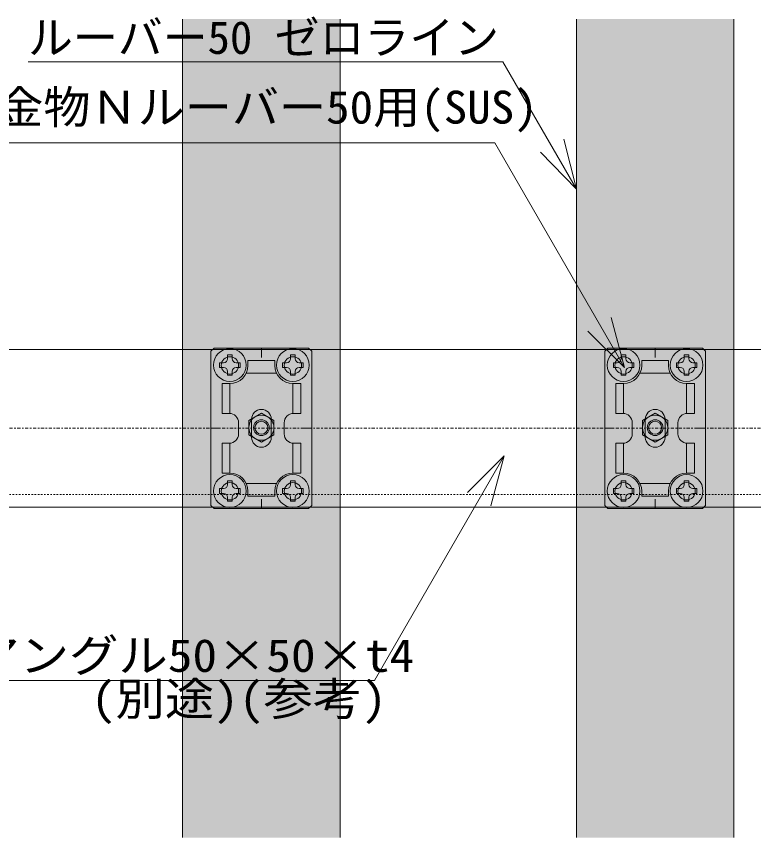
# Model space of a CAD drawing. Units: millimetres, scale not verified. Extents: x -1200 to 1200, y -342 to 342.
# Drawn here: x 288.6 to 335.4, y -106.6 to -54.4 of the extents above; entities that cross this region are included whole.
import ezdxf
from ezdxf.enums import TextEntityAlignment as Align

# ---------------------------------------------------------------- set-up
doc = ezdxf.new("R2010")
doc.units = ezdxf.units.MM
doc.linetypes.add('CHAIN1', pattern=[8, 5, -1, 1, -1])
doc.linetypes.add('DASHED1', pattern=[1.8, 1.2, -0.6])
for name, color, linetype, lineweight in [('0-5_ルーバー', 7, 'Continuous', 9), ('0-7_ストリンガー', 7, 'Continuous', 9), ('0-9_背面金物', 7, 'Continuous', 9), ('0-B_文字', 7, 'Continuous', 9)]:
    doc.layers.add(name, color=color, linetype=linetype, lineweight=lineweight)
doc.layers.add('0-6_ハッチング', color=254, linetype='Continuous')
doc.styles.add('ＭＳ ゴシック', font='')
doc.styles.get('ＭＳ ゴシック').set_extended_font_data('MS Gothic')

# ---------------------------------------------------------------- blocks, each defined once
blk = doc.blocks.new('シンボル-26')
at = {"layer": '0-7_ストリンガー'}
for p, q in [((2562.5, 125), (-2562.5, 125)), ((2562.5, -125), (-2562.5, -125))]:
    blk.add_line(p, q, dxfattribs=at)
at = {"layer": '0-7_ストリンガー', "linetype": 'CHAIN1'}
blk.add_line((-2562.5, 0), (2667.05, 0), dxfattribs=at)
at = {"layer": '0-7_ストリンガー', "linetype": 'DASHED1'}
blk.add_line((2562.5, -105), (-2562.5, -105), dxfattribs=at)
blk = doc.blocks.new('グループ-173-1')
at = {"layer": '0-5_ルーバー'}
for p, q in [((123729.89, 136097.26), (123729.89, 134797.26)), ((123979.89, 134797.26), (123979.89, 136097.26))]:
    blk.add_line(p, q, dxfattribs=at)
blk = doc.blocks.new('グループ-174-1')
at = {"layer": '0-5_ルーバー'}
for p, q in [((124354.89, 136097.26), (124354.89, 134797.26)), ((124604.89, 134797.26), (124604.89, 136097.26))]:
    blk.add_line(p, q, dxfattribs=at)
blk = doc.blocks.new('グループ-216-1')
at = {"layer": '0-9_背面金物'}
for p, q in [((123774.89, 135569.76), (123779.89, 135574.76)), ((123779.89, 135574.76), (123854.89, 135574.76)), ((123929.89, 135574.76), (123854.89, 135574.76)), ((123929.89, 135574.76), (123854.89, 135574.76)), ((123854.89, 135559.76), (123854.89, 135574.76)), ((123934.89, 135569.76), (123929.89, 135574.76)), ((123774.89, 135447.26), (123774.89, 135569.76)), ((123934.89, 135447.26), (123934.89, 135569.76)), ((123833.64, 135547.26), (123833.64, 135554.76)), ((123876.14, 135554.76), (123833.64, 135554.76)), ((123876.14, 135547.26), (123876.14, 135554.76)), ((123830.78, 135534.76), (123879, 135534.76)), ((123792.39, 135518.51), (123804.89, 135518.51)), ((123792.39, 135471.01), (123792.39, 135518.51)), ((123804.89, 135471.01), (123804.89, 135518.51)), ((123917.39, 135518.51), (123904.89, 135518.51)), ((123904.89, 135471.01), (123904.89, 135518.51)), ((123917.39, 135471.01), (123917.39, 135518.51)), ((123792.39, 135471.01), (123803.64, 135471.01)), ((123917.39, 135471.01), (123906.14, 135471.01)), ((123818.64, 135456.01), (123818.64, 135438.51)), ((123839.39, 135432.89), (123839.39, 135461.64)), ((123870.64, 135432.89), (123870.64, 135461.64)), ((123891.14, 135456.01), (123891.14, 135438.51)), ((123774.89, 135447.26), (123774.89, 135324.76)), ((123774.89, 135447.26), (123789.89, 135447.26)), ((123919.89, 135447.26), (123934.89, 135447.26)), ((123934.89, 135447.26), (123934.89, 135324.76)), ((123792.39, 135423.51), (123803.64, 135423.51)), ((123792.39, 135423.51), (123792.39, 135376.01)), ((123804.89, 135423.51), (123804.89, 135376.01)), ((123904.89, 135423.51), (123904.89, 135376.01)), ((123917.39, 135423.51), (123906.14, 135423.51)), ((123917.39, 135423.51), (123917.39, 135376.01)), ((123792.39, 135376.01), (123804.89, 135376.01)), ((123917.39, 135376.01), (123904.89, 135376.01)), ((123830.78, 135359.76), (123879, 135359.76)), ((123833.64, 135347.26), (123833.64, 135339.76)), ((123876.14, 135339.76), (123833.64, 135339.76)), ((123876.14, 135347.26), (123876.14, 135339.76)), ((123774.89, 135324.76), (123779.89, 135319.76)), ((123854.89, 135319.76), (123854.89, 135334.76)), ((123934.89, 135324.76), (123929.89, 135319.76)), ((123779.89, 135319.76), (123854.89, 135319.76)), ((123929.89, 135319.76), (123854.89, 135319.76)), ((123929.89, 135319.76), (123854.89, 135319.76))]:
    blk.add_line(p, q, dxfattribs=at)
for centre, radius, start, end in [((123804.89, 135547.26), 13.75, 90, 270), ((123804.89, 135547.26), 13.75, 270, 90), ((123904.89, 135547.26), 13.75, 90, 270), ((123904.89, 135547.26), 13.75, 270, 90), ((123804.89, 135547.26), 28.75, 270, 0), ((123904.89, 135547.26), 28.75, 180, 270), ((123803.64, 135456.01), 15, 0, 90), ((123855.01, 135461.64), 15.62, 0, 180), ((123906.14, 135456.01), 15, 90, 180), ((123803.64, 135438.51), 15, 270, 0), ((123855.01, 135432.89), 15.62, 180, 0), ((123906.14, 135438.51), 15, 180, 270), ((123804.89, 135347.26), 28.75, 0, 90), ((123904.89, 135347.26), 28.75, 90, 180), ((123804.89, 135347.26), 13.75, 90, 270), ((123804.89, 135347.26), 13.75, 270, 90), ((123904.89, 135347.26), 13.75, 90, 270), ((123904.89, 135347.26), 13.75, 270, 90)]:
    blk.add_arc(centre, radius, start, end, dxfattribs=at)
blk = doc.blocks.new('グループ-217-1')
at = {"layer": '0-9_背面金物'}
for p, q in [((123854.89, 135471.37), (123834.89, 135459.82)), ((123874.89, 135459.82), (123854.89, 135471.37)), ((123834.89, 135459.82), (123834.89, 135436.73)), ((123874.89, 135436.73), (123874.89, 135459.82)), ((123834.89, 135436.73), (123854.89, 135425.18)), ((123854.89, 135425.18), (123874.89, 135436.73))]:
    blk.add_line(p, q, dxfattribs=at)
for radius in [20, 12.5, 10.34]:
    blk.add_circle((123854.89, 135448.27), radius, dxfattribs=at)
blk = doc.blocks.new('グループ-218-1')
at = {"layer": '0-9_背面金物'}
blk.add_line((123808.64, 135557.7), (123808.64, 135563.95), dxfattribs=at)
for points in [[(123808.64, 135563.95), (123801.14, 135563.95), (123801.14, 135557.7)], [(123794.89, 135551.45), (123788.64, 135551.45), (123788.64, 135543.95), (123794.89, 135543.95)], [(123814.89, 135543.95), (123821.14, 135543.95), (123821.14, 135551.45), (123814.89, 135551.45)], [(123801.14, 135537.7), (123801.14, 135531.45), (123808.64, 135531.45), (123808.64, 135537.7)]]:
    blk.add_lwpolyline(points, dxfattribs=at)
blk.add_circle((123804.89, 135547.7), 26, dxfattribs=at)
for centre, start, end in [((123794.89, 135557.7), 270, 0), ((123814.89, 135557.7), 180, 270), ((123794.89, 135537.7), 0, 90), ((123814.89, 135537.7), 90, 180)]:
    blk.add_arc(centre, 6.25, start, end, dxfattribs=at)
blk = doc.blocks.new('グループ-219-1')
at = {"layer": '0-9_背面金物'}
blk.add_line((123808.64, 135357.7), (123808.64, 135363.95), dxfattribs=at)
for points in [[(123808.64, 135363.95), (123801.14, 135363.95), (123801.14, 135357.7)], [(123794.89, 135351.45), (123788.64, 135351.45), (123788.64, 135343.95), (123794.89, 135343.95)], [(123814.89, 135343.95), (123821.14, 135343.95), (123821.14, 135351.45), (123814.89, 135351.45)], [(123801.14, 135337.7), (123801.14, 135331.45), (123808.64, 135331.45), (123808.64, 135337.7)]]:
    blk.add_lwpolyline(points, dxfattribs=at)
blk.add_circle((123804.89, 135347.7), 26, dxfattribs=at)
for centre, start, end in [((123794.89, 135357.7), 270, 0), ((123814.89, 135357.7), 180, 270), ((123794.89, 135337.7), 0, 90), ((123814.89, 135337.7), 90, 180)]:
    blk.add_arc(centre, 6.25, start, end, dxfattribs=at)
blk = doc.blocks.new('グループ-220-1')
at = {"layer": '0-9_背面金物'}
blk.add_line((123901.14, 135557.7), (123901.14, 135563.95), dxfattribs=at)
for points in [[(123901.14, 135563.95), (123908.64, 135563.95), (123908.64, 135557.7)], [(123894.89, 135543.95), (123888.64, 135543.95), (123888.64, 135551.45), (123894.89, 135551.45)], [(123914.89, 135551.45), (123921.14, 135551.45), (123921.14, 135543.95), (123914.89, 135543.95)], [(123908.64, 135537.7), (123908.64, 135531.45), (123901.14, 135531.45), (123901.14, 135537.7)]]:
    blk.add_lwpolyline(points, dxfattribs=at)
blk.add_circle((123904.89, 135547.7), 26, dxfattribs=at)
for centre, start, end in [((123894.89, 135557.7), 270, 0), ((123914.89, 135557.7), 180, 270), ((123894.89, 135537.7), 0, 90), ((123914.89, 135537.7), 90, 180)]:
    blk.add_arc(centre, 6.25, start, end, dxfattribs=at)
blk = doc.blocks.new('グループ-221-1')
at = {"layer": '0-9_背面金物'}
blk.add_line((123901.14, 135357.7), (123901.14, 135363.95), dxfattribs=at)
for points in [[(123901.14, 135363.95), (123908.64, 135363.95), (123908.64, 135357.7)], [(123894.89, 135343.95), (123888.64, 135343.95), (123888.64, 135351.45), (123894.89, 135351.45)], [(123914.89, 135351.45), (123921.14, 135351.45), (123921.14, 135343.95), (123914.89, 135343.95)], [(123908.64, 135337.7), (123908.64, 135331.45), (123901.14, 135331.45), (123901.14, 135337.7)]]:
    blk.add_lwpolyline(points, dxfattribs=at)
blk.add_circle((123904.89, 135347.7), 26, dxfattribs=at)
for centre, start, end in [((123894.89, 135357.7), 270, 0), ((123914.89, 135357.7), 180, 270), ((123894.89, 135337.7), 0, 90), ((123914.89, 135337.7), 90, 180)]:
    blk.add_arc(centre, 6.25, start, end, dxfattribs=at)
blk = doc.blocks.new('グループ-222-1')
at = {"layer": '0-9_背面金物'}
for name in ['グループ-216-1', 'グループ-218-1', 'グループ-220-1', 'グループ-217-1', 'グループ-219-1', 'グループ-221-1']:
    blk.add_blockref(name, (0, 0), dxfattribs=at)
blk = doc.blocks.new('グループ-237-1')
at = {"layer": '0-9_背面金物'}
blk.add_blockref('グループ-222-1', (0, 0), dxfattribs=at)
blk = doc.blocks.new('グループ-245-1')
at = {"layer": '0-9_背面金物'}
for p, q in [((124399.89, 135569.76), (124404.89, 135574.76)), ((124404.89, 135574.76), (124479.89, 135574.76)), ((124554.89, 135574.76), (124479.89, 135574.76)), ((124554.89, 135574.76), (124479.89, 135574.76)), ((124479.89, 135559.76), (124479.89, 135574.76)), ((124559.89, 135569.76), (124554.89, 135574.76)), ((124399.89, 135447.26), (124399.89, 135569.76)), ((124559.89, 135447.26), (124559.89, 135569.76)), ((124458.64, 135547.26), (124458.64, 135554.76)), ((124501.14, 135554.76), (124458.64, 135554.76)), ((124501.14, 135547.26), (124501.14, 135554.76)), ((124455.78, 135534.76), (124504, 135534.76)), ((124417.39, 135518.51), (124429.89, 135518.51)), ((124417.39, 135471.01), (124417.39, 135518.51)), ((124429.89, 135471.01), (124429.89, 135518.51)), ((124542.39, 135518.51), (124529.89, 135518.51)), ((124529.89, 135471.01), (124529.89, 135518.51)), ((124542.39, 135471.01), (124542.39, 135518.51)), ((124417.39, 135471.01), (124428.64, 135471.01)), ((124542.39, 135471.01), (124531.14, 135471.01)), ((124443.64, 135456.01), (124443.64, 135438.51)), ((124464.39, 135432.89), (124464.39, 135461.64)), ((124495.64, 135432.89), (124495.64, 135461.64)), ((124516.14, 135456.01), (124516.14, 135438.51)), ((124399.89, 135447.26), (124399.89, 135324.76)), ((124399.89, 135447.26), (124414.89, 135447.26)), ((124544.89, 135447.26), (124559.89, 135447.26)), ((124559.89, 135447.26), (124559.89, 135324.76)), ((124417.39, 135423.51), (124428.64, 135423.51)), ((124417.39, 135423.51), (124417.39, 135376.01)), ((124429.89, 135423.51), (124429.89, 135376.01)), ((124529.89, 135423.51), (124529.89, 135376.01)), ((124542.39, 135423.51), (124531.14, 135423.51)), ((124542.39, 135423.51), (124542.39, 135376.01)), ((124417.39, 135376.01), (124429.89, 135376.01)), ((124542.39, 135376.01), (124529.89, 135376.01)), ((124455.78, 135359.76), (124504, 135359.76)), ((124458.64, 135347.26), (124458.64, 135339.76)), ((124501.14, 135339.76), (124458.64, 135339.76)), ((124501.14, 135347.26), (124501.14, 135339.76)), ((124399.89, 135324.76), (124404.89, 135319.76)), ((124479.89, 135319.76), (124479.89, 135334.76)), ((124559.89, 135324.76), (124554.89, 135319.76)), ((124404.89, 135319.76), (124479.89, 135319.76)), ((124554.89, 135319.76), (124479.89, 135319.76)), ((124554.89, 135319.76), (124479.89, 135319.76))]:
    blk.add_line(p, q, dxfattribs=at)
for centre, radius, start, end in [((124429.89, 135547.26), 13.75, 90, 270), ((124429.89, 135547.26), 13.75, 270, 90), ((124529.89, 135547.26), 13.75, 90, 270), ((124529.89, 135547.26), 13.75, 270, 90), ((124429.89, 135547.26), 28.75, 270, 0), ((124529.89, 135547.26), 28.75, 180, 270), ((124428.64, 135456.01), 15, 0, 90), ((124480.01, 135461.64), 15.62, 0, 180), ((124531.14, 135456.01), 15, 90, 180), ((124428.64, 135438.51), 15, 270, 0), ((124480.01, 135432.89), 15.62, 180, 0), ((124531.14, 135438.51), 15, 180, 270), ((124429.89, 135347.26), 28.75, 0, 90), ((124529.89, 135347.26), 28.75, 90, 180), ((124429.89, 135347.26), 13.75, 90, 270), ((124429.89, 135347.26), 13.75, 270, 90), ((124529.89, 135347.26), 13.75, 90, 270), ((124529.89, 135347.26), 13.75, 270, 90)]:
    blk.add_arc(centre, radius, start, end, dxfattribs=at)
blk = doc.blocks.new('グループ-246-1')
at = {"layer": '0-9_背面金物'}
for p, q in [((124479.89, 135471.37), (124459.89, 135459.82)), ((124499.89, 135459.82), (124479.89, 135471.37)), ((124459.89, 135459.82), (124459.89, 135436.73)), ((124499.89, 135436.73), (124499.89, 135459.82)), ((124459.89, 135436.73), (124479.89, 135425.18)), ((124479.89, 135425.18), (124499.89, 135436.73))]:
    blk.add_line(p, q, dxfattribs=at)
for radius in [20, 12.5, 10.34]:
    blk.add_circle((124479.89, 135448.27), radius, dxfattribs=at)
blk = doc.blocks.new('グループ-247-1')
at = {"layer": '0-9_背面金物'}
blk.add_line((124433.64, 135557.7), (124433.64, 135563.95), dxfattribs=at)
for points in [[(124433.64, 135563.95), (124426.14, 135563.95), (124426.14, 135557.7)], [(124419.89, 135551.45), (124413.64, 135551.45), (124413.64, 135543.95), (124419.89, 135543.95)], [(124439.89, 135543.95), (124446.14, 135543.95), (124446.14, 135551.45), (124439.89, 135551.45)], [(124426.14, 135537.7), (124426.14, 135531.45), (124433.64, 135531.45), (124433.64, 135537.7)]]:
    blk.add_lwpolyline(points, dxfattribs=at)
blk.add_circle((124429.89, 135547.7), 26, dxfattribs=at)
for centre, start, end in [((124419.89, 135557.7), 270, 0), ((124439.89, 135557.7), 180, 270), ((124419.89, 135537.7), 0, 90), ((124439.89, 135537.7), 90, 180)]:
    blk.add_arc(centre, 6.25, start, end, dxfattribs=at)
blk = doc.blocks.new('グループ-248-1')
at = {"layer": '0-9_背面金物'}
blk.add_line((124433.64, 135357.7), (124433.64, 135363.95), dxfattribs=at)
for points in [[(124433.64, 135363.95), (124426.14, 135363.95), (124426.14, 135357.7)], [(124419.89, 135351.45), (124413.64, 135351.45), (124413.64, 135343.95), (124419.89, 135343.95)], [(124439.89, 135343.95), (124446.14, 135343.95), (124446.14, 135351.45), (124439.89, 135351.45)], [(124426.14, 135337.7), (124426.14, 135331.45), (124433.64, 135331.45), (124433.64, 135337.7)]]:
    blk.add_lwpolyline(points, dxfattribs=at)
blk.add_circle((124429.89, 135347.7), 26, dxfattribs=at)
for centre, start, end in [((124419.89, 135357.7), 270, 0), ((124439.89, 135357.7), 180, 270), ((124419.89, 135337.7), 0, 90), ((124439.89, 135337.7), 90, 180)]:
    blk.add_arc(centre, 6.25, start, end, dxfattribs=at)
blk = doc.blocks.new('グループ-249-1')
at = {"layer": '0-9_背面金物'}
blk.add_line((124526.14, 135557.7), (124526.14, 135563.95), dxfattribs=at)
for points in [[(124526.14, 135563.95), (124533.64, 135563.95), (124533.64, 135557.7)], [(124519.89, 135543.95), (124513.64, 135543.95), (124513.64, 135551.45), (124519.89, 135551.45)], [(124539.89, 135551.45), (124546.14, 135551.45), (124546.14, 135543.95), (124539.89, 135543.95)], [(124533.64, 135537.7), (124533.64, 135531.45), (124526.14, 135531.45), (124526.14, 135537.7)]]:
    blk.add_lwpolyline(points, dxfattribs=at)
blk.add_circle((124529.89, 135547.7), 26, dxfattribs=at)
for centre, start, end in [((124519.89, 135557.7), 270, 0), ((124539.89, 135557.7), 180, 270), ((124519.89, 135537.7), 0, 90), ((124539.89, 135537.7), 90, 180)]:
    blk.add_arc(centre, 6.25, start, end, dxfattribs=at)
blk = doc.blocks.new('グループ-250-1')
at = {"layer": '0-9_背面金物'}
blk.add_line((124526.14, 135357.7), (124526.14, 135363.95), dxfattribs=at)
for points in [[(124526.14, 135363.95), (124533.64, 135363.95), (124533.64, 135357.7)], [(124519.89, 135343.95), (124513.64, 135343.95), (124513.64, 135351.45), (124519.89, 135351.45)], [(124539.89, 135351.45), (124546.14, 135351.45), (124546.14, 135343.95), (124539.89, 135343.95)], [(124533.64, 135337.7), (124533.64, 135331.45), (124526.14, 135331.45), (124526.14, 135337.7)]]:
    blk.add_lwpolyline(points, dxfattribs=at)
blk.add_circle((124529.89, 135347.7), 26, dxfattribs=at)
for centre, start, end in [((124519.89, 135357.7), 270, 0), ((124539.89, 135357.7), 180, 270), ((124519.89, 135337.7), 0, 90), ((124539.89, 135337.7), 90, 180)]:
    blk.add_arc(centre, 6.25, start, end, dxfattribs=at)
blk = doc.blocks.new('グループ-251-1')
at = {"layer": '0-9_背面金物'}
for name in ['グループ-245-1', 'グループ-247-1', 'グループ-249-1', 'グループ-246-1', 'グループ-248-1', 'グループ-250-1']:
    blk.add_blockref(name, (0, 0), dxfattribs=at)
blk = doc.blocks.new('グループ-266-1')
at = {"layer": '0-9_背面金物'}
blk.add_blockref('グループ-251-1', (0, 0), dxfattribs=at)

msp = doc.modelspace()

# ---------------------------------------------------------------- linework, layer by layer
at = {"layer": '0-6_ハッチング'}
for points in [[(299.196, -106.551), (299.196, -54.551), (309.196, -106.551), (309.196, -54.551)], [(324.196, -106.551), (324.196, -54.551), (334.196, -106.551), (334.196, -54.551)]]:
    msp.add_solid(points, dxfattribs=at)
at = {"layer": '0-B_文字'}
for p, q in [((319.522, -57.274), (289.379, -57.274)), ((319.522, -57.274), (324.196, -65.369)), ((319.012, -62.425), (281.378, -62.425)), ((319.012, -62.425), (327.251, -76.695)), ((311.377, -96.565), (319.615, -82.295)), ((311.377, -96.565), (282.865, -96.565))]:
    msp.add_line(p, q, dxfattribs=at)
for points in [[(323.4, -62.179), (324.196, -65.369), (321.912, -63.004)], [(326.4, -73.52), (327.251, -76.695), (324.926, -74.371)], [(317.291, -84.619), (319.615, -82.295), (318.765, -85.47)]]:
    msp.add_lwpolyline(points, dxfattribs=at)

# ---------------------------------------------------------------- block references
at = {"layer": '0-5_ルーバー', "xscale": 0.04, "yscale": 0.04}
for name in ['グループ-173-1', 'グループ-174-1']:
    msp.add_blockref(name, (-4650, -5498.442), dxfattribs=at)
at = {"layer": '0-7_ストリンガー', "xscale": 0.04, "yscale": 0.04}
msp.add_blockref('シンボル-26', (364.196, -80.551), dxfattribs=at)
at = {"layer": '0-9_背面金物', "xscale": 0.04, "yscale": 0.04}
for name in ['グループ-237-1', 'グループ-266-1']:
    msp.add_blockref(name, (-4650, -5498.442), dxfattribs=at)

# ---------------------------------------------------------------- texts
at = {"layer": '0-B_文字', "style": 'ＭＳ ゴシック'}
msp.add_text('ルーバー50 ゼロライン', height=2.089, dxfattribs=at).set_placement((289.379, -57.393), align=Align.BOTTOM_LEFT)
for s, height, width, p in [('背面金物Ｎルーバー50用(SUS)', 2.089, 1.05, (281.378, -61.82)), ('Ｌアングル50×50×t4', 2.09, 1.1, (282.576, -96.652)), ('(別途)(参考)', 2.089, 1.1, (293.369, -99.412))]:
    msp.add_text(s, height=height, dxfattribs=dict(at, width=width)).set_placement(p, align=Align.BOTTOM_LEFT)

doc.saveas('drawing.dxf')
